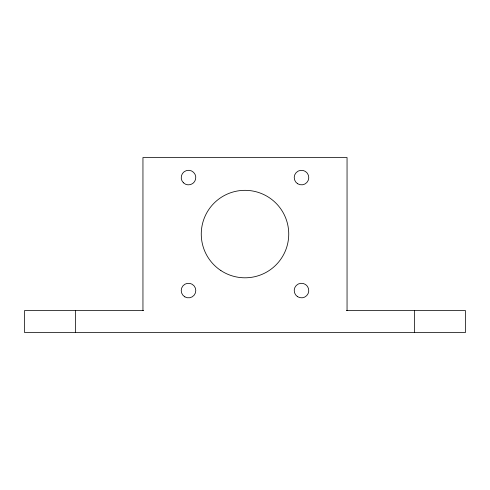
<?xml version="1.0" encoding="UTF-8"?>
<svg xmlns="http://www.w3.org/2000/svg" width="490" height="490" viewBox="0 0 490 490"><rect width="100%" height="100%" fill="white"/><g stroke="black" fill="none" stroke-linecap="round" stroke-linejoin="round"><path stroke-width="0.73" d="M143.619 310.605L24.5 310.605L24.5 332.471L465.5 332.471L465.5 310.605L346.381 310.605M414.473 310.605L414.473 332.471M347.049 310.605L347.049 157.529L142.951 157.529L142.951 310.605M75.527 310.605L75.527 332.471M220.898 270.56A43.733 43.733 0 0 0 288.659 236.695A43.733 43.733 0 0 0 225.449 194.946A43.733 43.733 0 0 0 220.898 270.56M297.546 183.701A7.289 7.289 0 0 0 308.774 177.925A7.289 7.289 0 0 0 298.159 171.096A7.289 7.289 0 0 0 297.546 183.701M183.407 182.782A7.289 7.289 0 0 0 195.571 179.389A7.289 7.289 0 0 0 186.549 170.551A7.289 7.289 0 0 0 183.407 182.782M297.406 296.591A7.289 7.289 0 0 0 308.761 291.078A7.289 7.289 0 0 0 298.306 283.998A7.289 7.289 0 0 0 297.406 296.591M184.865 296.873A7.289 7.289 0 0 0 195.798 290.558A7.289 7.289 0 0 0 184.865 284.243A7.289 7.289 0 0 0 184.865 296.873"/></g></svg>
